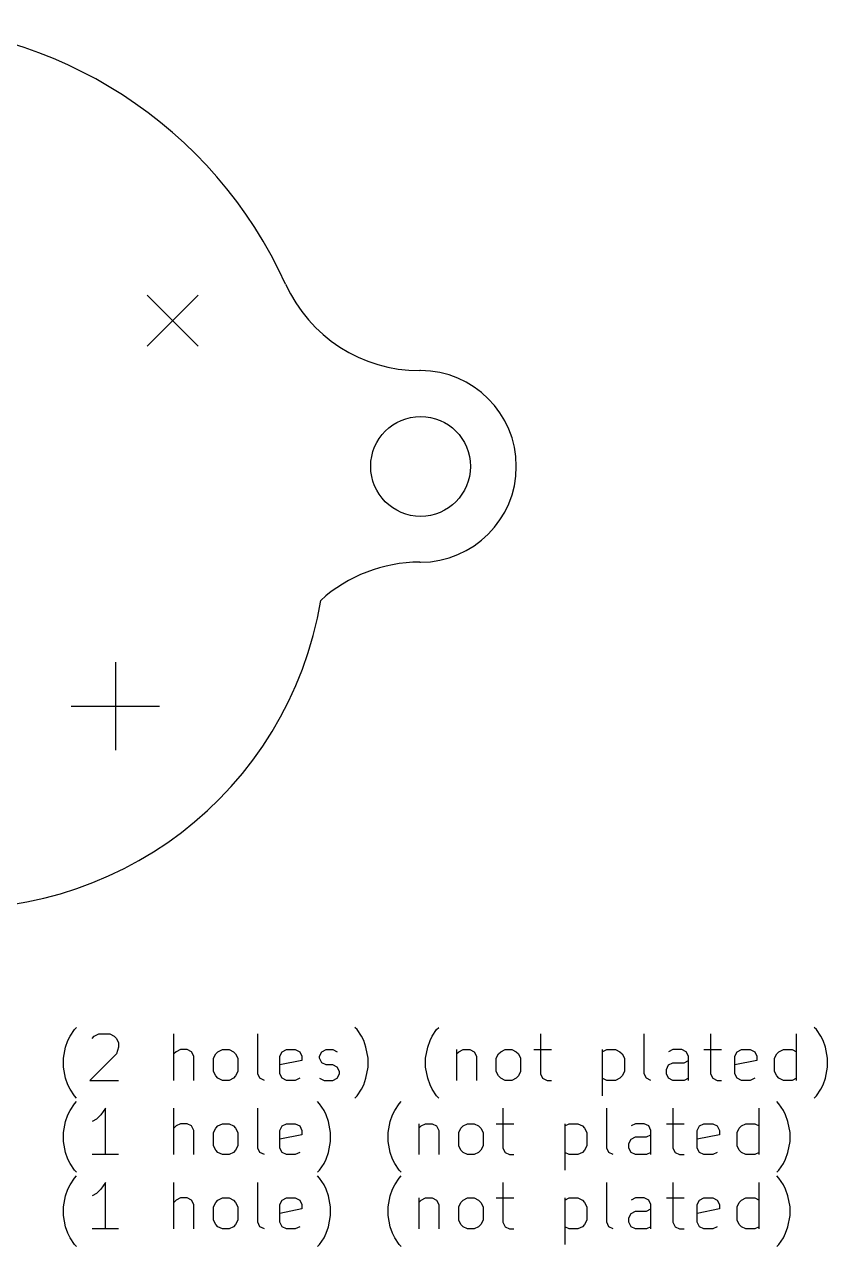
# Model space of a CAD drawing. Extents: x 77.4 to 147.6, y -107.6 to -54.9.
# Drawn here: x 112.9 to 147.6, y -107.6 to -54.9 of the extents above; entities that cross this region are included whole.
import ezdxf

# ---------------------------------------------------------------- set-up
doc = ezdxf.new("R2010")
doc.units = 0
doc.layers.add('BLACK', color=7, linetype='CONTINUOUS')

msp = doc.modelspace()

# ---------------------------------------------------------------- linework, layer by layer
at = {"layer": 'BLACK', "linetype": 'CONTINUOUS'}
for p, q in [((118.229269, -66.570731), (120.429269, -68.770731)), ((120.429269, -66.570731), (118.229269, -68.770731)), ((130.01706, -69.822583), (129.977883, -69.822583)), ((129.977883, -78.077583), (130.01706, -78.077583)), ((116.854395, -82.38774), (116.854395, -86.18774)), ((114.954395, -84.28774), (118.754395, -84.28774)), ((114.899471, -98.510159), (115.089947, -98.224444)), ((115.089947, -98.224444), (115.185186, -98.129206)), ((115.94709, -98.510159), (116.137566, -98.414921)), ((116.137566, -98.414921), (116.613757, -98.414921)), ((116.613757, -98.414921), (116.804233, -98.510159)), ((119.375662, -100.414921), (119.375662, -98.414921)), ((122.99471, -100.129206), (122.99471, -98.414921)), ((127.280425, -98.224444), (127.185187, -98.129206)), ((127.470901, -98.510159), (127.280425, -98.224444)), ((130.51852, -98.510159), (130.708996, -98.224444)), ((130.708996, -98.224444), (130.804235, -98.129206)), ((135.185187, -98.414921), (135.185187, -100.129206)), ((139.661378, -100.129206), (139.661378, -98.414921)), ((142.518521, -98.414921), (142.518521, -100.129206)), ((146.232807, -100.414921), (146.232807, -98.414921)), ((147.08995, -98.224444), (146.994712, -98.129206)), ((147.280426, -98.510159), (147.08995, -98.224444)), ((114.613757, -99.46254), (114.708995, -98.986349)), ((114.708995, -98.986349), (114.804233, -98.700635)), ((114.804233, -98.700635), (114.899471, -98.510159)), ((115.851852, -98.605397), (115.94709, -98.510159)), ((116.804233, -98.510159), (116.899471, -98.605397)), ((116.899471, -98.605397), (116.994709, -98.795873)), ((116.994709, -98.986349), (116.899471, -99.272063)), ((116.994709, -98.795873), (116.994709, -98.986349)), ((127.566139, -98.700635), (127.470901, -98.510159)), ((127.661377, -98.986349), (127.566139, -98.700635)), ((127.756615, -99.46254), (127.661377, -98.986349)), ((130.232806, -99.46254), (130.328044, -98.986349)), ((130.328044, -98.986349), (130.423282, -98.700635)), ((130.423282, -98.700635), (130.51852, -98.510159)), ((147.375664, -98.700635), (147.280426, -98.510159)), ((147.470902, -98.986349), (147.375664, -98.700635)), ((147.56614, -99.46254), (147.470902, -98.986349)), ((114.613757, -99.843492), (114.613757, -99.46254)), ((116.899471, -99.272063), (115.756614, -100.414921)), ((119.4709, -99.176825), (119.375662, -99.272063)), ((119.661376, -99.081587), (119.4709, -99.176825)), ((119.947091, -99.081587), (119.661376, -99.081587)), ((120.137567, -99.176825), (119.947091, -99.081587)), ((120.232805, -99.367302), (120.137567, -99.176825)), ((120.232805, -100.414921), (120.232805, -99.367302)), ((121.089948, -99.46254), (121.185186, -99.272063)), ((121.089948, -100.033968), (121.089948, -99.46254)), ((121.185186, -99.272063), (121.280424, -99.176825)), ((121.280424, -99.176825), (121.4709, -99.081587)), ((121.4709, -99.081587), (121.756615, -99.081587)), ((121.756615, -99.081587), (121.947091, -99.176825)), ((121.947091, -99.176825), (122.042329, -99.272063)), ((122.042329, -99.272063), (122.137567, -99.46254)), ((122.137567, -99.46254), (122.137567, -100.033968)), ((123.947091, -99.367302), (124.042329, -99.176825)), ((123.947091, -100.129206), (123.947091, -99.367302)), ((124.899472, -99.557778), (123.947091, -99.748254)), ((124.042329, -99.176825), (124.232805, -99.081587)), ((124.232805, -99.081587), (124.613758, -99.081587)), ((124.613758, -99.081587), (124.804234, -99.176825)), ((124.804234, -99.176825), (124.899472, -99.367302)), ((124.899472, -99.367302), (124.899472, -99.557778)), ((125.661377, -99.367302), (125.756615, -99.176825)), ((125.661377, -99.46254), (125.661377, -99.367302)), ((125.756615, -99.653016), (125.661377, -99.46254)), ((125.756615, -99.176825), (125.947091, -99.081587)), ((125.947091, -99.081587), (126.232805, -99.081587)), ((126.232805, -99.081587), (126.423282, -99.176825)), ((127.756615, -99.843492), (127.756615, -99.46254)), ((130.232806, -99.843492), (130.232806, -99.46254)), ((131.566139, -99.081587), (131.566139, -100.414921)), ((131.566139, -99.272063), (131.661377, -99.176825)), ((131.661377, -99.176825), (131.851853, -99.081587)), ((131.851853, -99.081587), (132.137568, -99.081587)), ((132.137568, -99.081587), (132.328044, -99.176825)), ((132.328044, -99.176825), (132.423282, -99.367302)), ((132.423282, -99.367302), (132.423282, -100.414921)), ((133.280425, -99.46254), (133.375663, -99.272063)), ((133.280425, -100.033968), (133.280425, -99.46254)), ((133.375663, -99.272063), (133.470901, -99.176825)), ((133.470901, -99.176825), (133.661377, -99.081587)), ((133.661377, -99.081587), (133.947092, -99.081587)), ((133.947092, -99.081587), (134.137568, -99.176825)), ((134.137568, -99.176825), (134.232806, -99.272063)), ((134.232806, -99.272063), (134.328044, -99.46254)), ((134.328044, -99.46254), (134.328044, -100.033968)), ((134.899473, -99.081587), (135.661377, -99.081587)), ((137.851854, -99.081587), (137.851854, -101.081587)), ((137.851854, -99.176825), (138.04233, -99.081587)), ((138.04233, -99.081587), (138.423283, -99.081587)), ((138.423283, -99.081587), (138.613759, -99.176825)), ((138.613759, -99.176825), (138.708997, -99.272063)), ((138.708997, -99.272063), (138.804235, -99.46254)), ((138.804235, -99.46254), (138.804235, -100.033968)), ((140.899473, -99.081587), (140.708997, -99.176825)), ((141.280426, -99.081587), (140.899473, -99.081587)), ((141.470902, -99.176825), (141.280426, -99.081587)), ((141.375664, -99.653016), (141.56614, -99.557778)), ((141.56614, -99.367302), (141.470902, -99.176825)), ((141.56614, -100.414921), (141.56614, -99.367302)), ((142.232807, -99.081587), (142.994711, -99.081587)), ((143.56614, -99.367302), (143.661378, -99.176825)), ((143.56614, -100.129206), (143.56614, -99.367302)), ((144.518521, -99.557778), (143.56614, -99.748254)), ((143.661378, -99.176825), (143.851854, -99.081587)), ((143.851854, -99.081587), (144.232807, -99.081587)), ((144.232807, -99.081587), (144.423283, -99.176825)), ((144.423283, -99.176825), (144.518521, -99.367302)), ((144.518521, -99.367302), (144.518521, -99.557778)), ((145.280426, -99.46254), (145.375664, -99.272063)), ((145.280426, -100.033968), (145.280426, -99.46254)), ((145.375664, -99.272063), (145.470902, -99.176825)), ((145.470902, -99.176825), (145.661378, -99.081587)), ((145.661378, -99.081587), (146.042331, -99.081587)), ((146.042331, -99.081587), (146.232807, -99.176825)), ((147.56614, -99.843492), (147.56614, -99.46254)), ((114.708995, -100.319683), (114.613757, -99.843492)), ((121.185186, -100.224444), (121.089948, -100.033968)), ((122.137567, -100.033968), (122.042329, -100.224444)), ((125.947091, -99.748254), (125.756615, -99.653016)), ((126.232805, -99.748254), (125.947091, -99.748254)), ((126.423282, -99.843492), (126.232805, -99.748254)), ((126.51852, -100.033968), (126.423282, -99.843492)), ((126.51852, -100.129206), (126.51852, -100.033968)), ((127.661377, -100.319683), (127.756615, -99.843492)), ((130.328044, -100.319683), (130.232806, -99.843492)), ((133.375663, -100.224444), (133.280425, -100.033968)), ((134.328044, -100.033968), (134.232806, -100.224444)), ((138.804235, -100.033968), (138.708997, -100.224444)), ((140.613759, -99.93873), (140.708997, -99.748254)), ((140.613759, -100.129206), (140.613759, -99.93873)), ((140.708997, -99.748254), (140.899473, -99.653016)), ((140.899473, -99.653016), (141.375664, -99.653016)), ((145.375664, -100.224444), (145.280426, -100.033968)), ((147.470902, -100.319683), (147.56614, -99.843492)), ((114.804233, -100.605397), (114.708995, -100.319683)), ((114.899471, -100.795873), (114.804233, -100.605397)), ((115.756614, -100.414921), (116.994709, -100.414921)), ((121.280424, -100.319683), (121.185186, -100.224444)), ((121.4709, -100.414921), (121.280424, -100.319683)), ((121.756615, -100.414921), (121.4709, -100.414921)), ((121.947091, -100.319683), (121.756615, -100.414921)), ((122.042329, -100.224444), (121.947091, -100.319683)), ((123.089948, -100.319683), (122.99471, -100.129206)), ((123.280424, -100.414921), (123.089948, -100.319683)), ((124.042329, -100.319683), (123.947091, -100.129206)), ((124.232805, -100.414921), (124.042329, -100.319683)), ((124.613758, -100.414921), (124.232805, -100.414921)), ((124.804234, -100.319683), (124.613758, -100.414921)), ((125.661377, -100.319683), (125.851853, -100.414921)), ((125.851853, -100.414921), (126.232805, -100.414921)), ((126.232805, -100.414921), (126.423282, -100.319683)), ((126.423282, -100.319683), (126.51852, -100.129206)), ((127.470901, -100.795873), (127.566139, -100.605397)), ((127.566139, -100.605397), (127.661377, -100.319683)), ((130.423282, -100.605397), (130.328044, -100.319683)), ((130.51852, -100.795873), (130.423282, -100.605397)), ((133.470901, -100.319683), (133.375663, -100.224444)), ((133.661377, -100.414921), (133.470901, -100.319683)), ((133.947092, -100.414921), (133.661377, -100.414921)), ((134.137568, -100.319683), (133.947092, -100.414921)), ((134.232806, -100.224444), (134.137568, -100.319683)), ((135.185187, -100.129206), (135.280425, -100.319683)), ((135.280425, -100.319683), (135.470901, -100.414921)), ((135.470901, -100.414921), (135.661377, -100.414921)), ((138.04233, -100.414921), (137.851854, -100.319683)), ((138.423283, -100.414921), (138.04233, -100.414921)), ((138.613759, -100.319683), (138.423283, -100.414921)), ((138.708997, -100.224444), (138.613759, -100.319683)), ((139.756616, -100.319683), (139.661378, -100.129206)), ((139.947092, -100.414921), (139.756616, -100.319683)), ((140.708997, -100.319683), (140.613759, -100.129206)), ((140.899473, -100.414921), (140.708997, -100.319683)), ((141.375664, -100.414921), (140.899473, -100.414921)), ((141.56614, -100.319683), (141.375664, -100.414921)), ((142.518521, -100.129206), (142.613759, -100.319683)), ((142.613759, -100.319683), (142.804235, -100.414921)), ((142.804235, -100.414921), (142.994711, -100.414921)), ((143.661378, -100.319683), (143.56614, -100.129206)), ((143.851854, -100.414921), (143.661378, -100.319683)), ((144.232807, -100.414921), (143.851854, -100.414921)), ((144.423283, -100.319683), (144.232807, -100.414921)), ((145.470902, -100.319683), (145.375664, -100.224444)), ((145.661378, -100.414921), (145.470902, -100.319683)), ((146.042331, -100.414921), (145.661378, -100.414921)), ((146.232807, -100.319683), (146.042331, -100.414921)), ((147.280426, -100.795873), (147.375664, -100.605397)), ((147.375664, -100.605397), (147.470902, -100.319683)), ((115.089947, -101.081587), (114.899471, -100.795873)), ((115.185186, -101.176825), (115.089947, -101.081587)), ((127.185187, -101.176825), (127.280425, -101.081587)), ((127.280425, -101.081587), (127.470901, -100.795873)), ((130.708996, -101.081587), (130.51852, -100.795873)), ((130.804235, -101.176825), (130.708996, -101.081587)), ((146.994712, -101.176825), (147.08995, -101.081587)), ((147.08995, -101.081587), (147.280426, -100.795873)), ((114.899471, -101.710159), (115.089947, -101.424444)), ((115.089947, -101.424444), (115.185186, -101.329206)), ((116.42328, -101.614921), (116.232804, -101.900635)), ((116.42328, -103.614921), (116.42328, -101.614921)), ((119.375662, -103.614921), (119.375662, -101.614921)), ((122.99471, -103.329206), (122.99471, -101.614921)), ((125.661377, -101.424444), (125.566139, -101.329206)), ((125.851853, -101.710159), (125.661377, -101.424444)), ((128.899472, -101.710159), (129.089948, -101.424444)), ((129.089948, -101.424444), (129.185187, -101.329206)), ((133.566139, -101.614921), (133.566139, -103.329206)), ((138.04233, -103.329206), (138.04233, -101.614921)), ((140.899473, -101.614921), (140.899473, -103.329206)), ((144.613759, -103.614921), (144.613759, -101.614921)), ((145.470902, -101.424444), (145.375664, -101.329206)), ((145.661378, -101.710159), (145.470902, -101.424444)), ((114.613757, -102.66254), (114.708995, -102.186349)), ((114.708995, -102.186349), (114.804233, -101.900635)), ((114.804233, -101.900635), (114.899471, -101.710159)), ((116.042328, -102.091111), (115.851852, -102.186349)), ((116.232804, -101.900635), (116.042328, -102.091111)), ((125.947091, -101.900635), (125.851853, -101.710159)), ((126.042329, -102.186349), (125.947091, -101.900635)), ((126.137567, -102.66254), (126.042329, -102.186349)), ((128.613758, -102.66254), (128.708996, -102.186349)), ((128.708996, -102.186349), (128.804234, -101.900635)), ((128.804234, -101.900635), (128.899472, -101.710159)), ((145.756616, -101.900635), (145.661378, -101.710159)), ((145.851854, -102.186349), (145.756616, -101.900635)), ((145.947092, -102.66254), (145.851854, -102.186349)), ((114.613757, -103.043492), (114.613757, -102.66254)), ((119.4709, -102.376825), (119.375662, -102.472063)), ((119.661376, -102.281587), (119.4709, -102.376825)), ((119.947091, -102.281587), (119.661376, -102.281587)), ((120.137567, -102.376825), (119.947091, -102.281587)), ((120.232805, -102.567302), (120.137567, -102.376825)), ((120.232805, -103.614921), (120.232805, -102.567302)), ((121.089948, -102.66254), (121.185186, -102.472063)), ((121.089948, -103.233968), (121.089948, -102.66254)), ((121.185186, -102.472063), (121.280424, -102.376825)), ((121.280424, -102.376825), (121.4709, -102.281587)), ((121.4709, -102.281587), (121.756615, -102.281587)), ((121.756615, -102.281587), (121.947091, -102.376825)), ((121.947091, -102.376825), (122.042329, -102.472063)), ((122.042329, -102.472063), (122.137567, -102.66254)), ((122.137567, -102.66254), (122.137567, -103.233968)), ((123.947091, -102.567302), (124.042329, -102.376825)), ((123.947091, -103.329206), (123.947091, -102.567302)), ((124.042329, -102.376825), (124.232805, -102.281587)), ((124.232805, -102.281587), (124.613758, -102.281587)), ((124.613758, -102.281587), (124.804234, -102.376825)), ((124.804234, -102.376825), (124.899472, -102.567302)), ((124.899472, -102.567302), (124.899472, -102.757778)), ((126.137567, -103.043492), (126.137567, -102.66254)), ((128.613758, -103.043492), (128.613758, -102.66254)), ((129.947091, -102.281587), (129.947091, -103.614921)), ((129.947091, -102.472063), (130.042329, -102.376825)), ((130.042329, -102.376825), (130.232805, -102.281587)), ((130.232805, -102.281587), (130.51852, -102.281587)), ((130.51852, -102.281587), (130.708996, -102.376825)), ((130.708996, -102.376825), (130.804234, -102.567302)), ((130.804234, -102.567302), (130.804234, -103.614921)), ((131.661377, -102.66254), (131.756615, -102.472063)), ((131.661377, -103.233968), (131.661377, -102.66254)), ((131.756615, -102.472063), (131.851853, -102.376825)), ((131.851853, -102.376825), (132.042329, -102.281587)), ((132.042329, -102.281587), (132.328044, -102.281587)), ((132.328044, -102.281587), (132.51852, -102.376825)), ((132.51852, -102.376825), (132.613758, -102.472063)), ((132.613758, -102.472063), (132.708996, -102.66254)), ((132.708996, -102.66254), (132.708996, -103.233968)), ((133.280425, -102.281587), (134.042329, -102.281587)), ((136.232806, -102.281587), (136.232806, -104.281587)), ((136.232806, -102.376825), (136.423282, -102.281587)), ((136.423282, -102.281587), (136.804235, -102.281587)), ((136.804235, -102.281587), (136.994711, -102.376825)), ((136.994711, -102.376825), (137.089949, -102.472063)), ((137.089949, -102.472063), (137.185187, -102.66254)), ((137.185187, -102.66254), (137.185187, -103.233968)), ((139.280425, -102.281587), (139.089949, -102.376825)), ((139.661378, -102.281587), (139.280425, -102.281587)), ((139.851854, -102.376825), (139.661378, -102.281587)), ((139.947092, -102.567302), (139.851854, -102.376825)), ((139.947092, -103.614921), (139.947092, -102.567302)), ((140.613759, -102.281587), (141.375663, -102.281587)), ((141.947092, -102.567302), (142.04233, -102.376825)), ((141.947092, -103.329206), (141.947092, -102.567302)), ((142.04233, -102.376825), (142.232806, -102.281587)), ((142.232806, -102.281587), (142.613759, -102.281587)), ((142.613759, -102.281587), (142.804235, -102.376825)), ((142.804235, -102.376825), (142.899473, -102.567302)), ((142.899473, -102.567302), (142.899473, -102.757778)), ((143.661378, -102.66254), (143.756616, -102.472063)), ((143.661378, -103.233968), (143.661378, -102.66254)), ((143.756616, -102.472063), (143.851854, -102.376825)), ((143.851854, -102.376825), (144.04233, -102.281587)), ((144.04233, -102.281587), (144.423283, -102.281587)), ((144.423283, -102.281587), (144.613759, -102.376825)), ((145.947092, -103.043492), (145.947092, -102.66254)), ((114.708995, -103.519683), (114.613757, -103.043492)), ((121.185186, -103.424444), (121.089948, -103.233968)), ((122.137567, -103.233968), (122.042329, -103.424444)), ((124.899472, -102.757778), (123.947091, -102.948254)), ((126.042329, -103.519683), (126.137567, -103.043492)), ((128.708996, -103.519683), (128.613758, -103.043492)), ((131.756615, -103.424444), (131.661377, -103.233968)), ((132.708996, -103.233968), (132.613758, -103.424444)), ((137.185187, -103.233968), (137.089949, -103.424444)), ((138.994711, -103.13873), (139.089949, -102.948254)), ((138.994711, -103.329206), (138.994711, -103.13873)), ((139.089949, -102.948254), (139.280425, -102.853016)), ((139.280425, -102.853016), (139.756616, -102.853016)), ((139.756616, -102.853016), (139.947092, -102.757778)), ((142.899473, -102.757778), (141.947092, -102.948254)), ((143.756616, -103.424444), (143.661378, -103.233968)), ((145.851854, -103.519683), (145.947092, -103.043492)), ((114.804233, -103.805397), (114.708995, -103.519683)), ((116.994709, -103.614921), (115.851852, -103.614921)), ((121.280424, -103.519683), (121.185186, -103.424444)), ((121.4709, -103.614921), (121.280424, -103.519683)), ((121.756615, -103.614921), (121.4709, -103.614921)), ((121.947091, -103.519683), (121.756615, -103.614921)), ((122.042329, -103.424444), (121.947091, -103.519683)), ((123.089948, -103.519683), (122.99471, -103.329206)), ((123.280424, -103.614921), (123.089948, -103.519683)), ((124.042329, -103.519683), (123.947091, -103.329206)), ((124.232805, -103.614921), (124.042329, -103.519683)), ((124.613758, -103.614921), (124.232805, -103.614921)), ((124.804234, -103.519683), (124.613758, -103.614921)), ((125.947091, -103.805397), (126.042329, -103.519683)), ((128.804234, -103.805397), (128.708996, -103.519683)), ((131.851853, -103.519683), (131.756615, -103.424444)), ((132.042329, -103.614921), (131.851853, -103.519683)), ((132.328044, -103.614921), (132.042329, -103.614921)), ((132.51852, -103.519683), (132.328044, -103.614921)), ((132.613758, -103.424444), (132.51852, -103.519683)), ((133.566139, -103.329206), (133.661377, -103.519683)), ((133.661377, -103.519683), (133.851853, -103.614921)), ((133.851853, -103.614921), (134.042329, -103.614921)), ((136.423282, -103.614921), (136.232806, -103.519683)), ((136.804235, -103.614921), (136.423282, -103.614921)), ((136.994711, -103.519683), (136.804235, -103.614921)), ((137.089949, -103.424444), (136.994711, -103.519683)), ((138.137568, -103.519683), (138.04233, -103.329206)), ((138.328044, -103.614921), (138.137568, -103.519683)), ((139.089949, -103.519683), (138.994711, -103.329206)), ((139.280425, -103.614921), (139.089949, -103.519683)), ((139.756616, -103.614921), (139.280425, -103.614921)), ((139.947092, -103.519683), (139.756616, -103.614921)), ((140.899473, -103.329206), (140.994711, -103.519683)), ((140.994711, -103.519683), (141.185187, -103.614921)), ((141.185187, -103.614921), (141.375663, -103.614921)), ((142.04233, -103.519683), (141.947092, -103.329206)), ((142.232806, -103.614921), (142.04233, -103.519683)), ((142.613759, -103.614921), (142.232806, -103.614921)), ((142.804235, -103.519683), (142.613759, -103.614921)), ((143.851854, -103.519683), (143.756616, -103.424444)), ((144.04233, -103.614921), (143.851854, -103.519683)), ((144.423283, -103.614921), (144.04233, -103.614921)), ((144.613759, -103.519683), (144.423283, -103.614921)), ((145.756616, -103.805397), (145.851854, -103.519683)), ((114.899471, -103.995873), (114.804233, -103.805397)), ((115.089947, -104.281587), (114.899471, -103.995873)), ((115.185186, -104.376825), (115.089947, -104.281587)), ((125.566139, -104.376825), (125.661377, -104.281587)), ((125.661377, -104.281587), (125.851853, -103.995873)), ((125.851853, -103.995873), (125.947091, -103.805397)), ((128.899472, -103.995873), (128.804234, -103.805397)), ((129.089948, -104.281587), (128.899472, -103.995873)), ((129.185187, -104.376825), (129.089948, -104.281587)), ((145.375664, -104.376825), (145.470902, -104.281587)), ((145.470902, -104.281587), (145.661378, -103.995873)), ((145.661378, -103.995873), (145.756616, -103.805397)), ((114.899471, -104.910159), (115.089947, -104.624444)), ((115.089947, -104.624444), (115.185186, -104.529206)), ((116.42328, -104.814921), (116.232804, -105.100635)), ((116.42328, -106.814921), (116.42328, -104.814921)), ((119.375662, -106.814921), (119.375662, -104.814921)), ((122.99471, -106.529206), (122.99471, -104.814921)), ((125.661377, -104.624444), (125.566139, -104.529206)), ((125.851853, -104.910159), (125.661377, -104.624444)), ((128.899472, -104.910159), (129.089948, -104.624444)), ((129.089948, -104.624444), (129.185187, -104.529206)), ((133.566139, -104.814921), (133.566139, -106.529206)), ((138.04233, -106.529206), (138.04233, -104.814921)), ((140.899473, -104.814921), (140.899473, -106.529206)), ((144.613759, -106.814921), (144.613759, -104.814921)), ((145.470902, -104.624444), (145.375664, -104.529206)), ((145.661378, -104.910159), (145.470902, -104.624444)), ((114.708995, -105.386349), (114.804233, -105.100635)), ((114.804233, -105.100635), (114.899471, -104.910159)), ((116.042328, -105.291111), (115.851852, -105.386349)), ((116.232804, -105.100635), (116.042328, -105.291111)), ((125.947091, -105.100635), (125.851853, -104.910159)), ((126.042329, -105.386349), (125.947091, -105.100635)), ((128.708996, -105.386349), (128.804234, -105.100635)), ((128.804234, -105.100635), (128.899472, -104.910159)), ((145.756616, -105.100635), (145.661378, -104.910159)), ((145.851854, -105.386349), (145.756616, -105.100635)), ((114.613757, -105.86254), (114.708995, -105.386349)), ((114.613757, -106.243492), (114.613757, -105.86254)), ((119.4709, -105.576825), (119.375662, -105.672063)), ((119.661376, -105.481587), (119.4709, -105.576825)), ((119.947091, -105.481587), (119.661376, -105.481587)), ((120.137567, -105.576825), (119.947091, -105.481587)), ((120.232805, -105.767302), (120.137567, -105.576825)), ((120.232805, -106.814921), (120.232805, -105.767302)), ((121.089948, -105.86254), (121.185186, -105.672063)), ((121.089948, -106.433968), (121.089948, -105.86254)), ((121.185186, -105.672063), (121.280424, -105.576825)), ((121.280424, -105.576825), (121.4709, -105.481587)), ((121.4709, -105.481587), (121.756615, -105.481587)), ((121.756615, -105.481587), (121.947091, -105.576825)), ((121.947091, -105.576825), (122.042329, -105.672063)), ((122.042329, -105.672063), (122.137567, -105.86254)), ((122.137567, -105.86254), (122.137567, -106.433968)), ((123.947091, -105.767302), (124.042329, -105.576825)), ((123.947091, -106.529206), (123.947091, -105.767302)), ((124.042329, -105.576825), (124.232805, -105.481587)), ((124.232805, -105.481587), (124.613758, -105.481587)), ((124.613758, -105.481587), (124.804234, -105.576825)), ((124.804234, -105.576825), (124.899472, -105.767302)), ((124.899472, -105.767302), (124.899472, -105.957778)), ((126.137567, -105.86254), (126.042329, -105.386349)), ((126.137567, -106.243492), (126.137567, -105.86254)), ((128.613758, -105.86254), (128.708996, -105.386349)), ((128.613758, -106.243492), (128.613758, -105.86254)), ((129.947091, -105.481587), (129.947091, -106.814921)), ((129.947091, -105.672063), (130.042329, -105.576825)), ((130.042329, -105.576825), (130.232805, -105.481587)), ((130.232805, -105.481587), (130.51852, -105.481587)), ((130.51852, -105.481587), (130.708996, -105.576825)), ((130.708996, -105.576825), (130.804234, -105.767302)), ((130.804234, -105.767302), (130.804234, -106.814921)), ((131.661377, -105.86254), (131.756615, -105.672063)), ((131.661377, -106.433968), (131.661377, -105.86254)), ((131.756615, -105.672063), (131.851853, -105.576825)), ((131.851853, -105.576825), (132.042329, -105.481587)), ((132.042329, -105.481587), (132.328044, -105.481587)), ((132.328044, -105.481587), (132.51852, -105.576825)), ((132.51852, -105.576825), (132.613758, -105.672063)), ((132.613758, -105.672063), (132.708996, -105.86254)), ((132.708996, -105.86254), (132.708996, -106.433968)), ((133.280425, -105.481587), (134.042329, -105.481587)), ((136.232806, -105.481587), (136.232806, -107.481587)), ((136.232806, -105.576825), (136.423282, -105.481587)), ((136.423282, -105.481587), (136.804235, -105.481587)), ((136.804235, -105.481587), (136.994711, -105.576825)), ((136.994711, -105.576825), (137.089949, -105.672063)), ((137.089949, -105.672063), (137.185187, -105.86254)), ((137.185187, -105.86254), (137.185187, -106.433968)), ((139.280425, -105.481587), (139.089949, -105.576825)), ((139.661378, -105.481587), (139.280425, -105.481587)), ((139.851854, -105.576825), (139.661378, -105.481587)), ((139.947092, -105.767302), (139.851854, -105.576825)), ((139.947092, -106.814921), (139.947092, -105.767302)), ((140.613759, -105.481587), (141.375663, -105.481587)), ((141.947092, -105.767302), (142.04233, -105.576825)), ((141.947092, -106.529206), (141.947092, -105.767302)), ((142.04233, -105.576825), (142.232806, -105.481587)), ((142.232806, -105.481587), (142.613759, -105.481587)), ((142.613759, -105.481587), (142.804235, -105.576825)), ((142.804235, -105.576825), (142.899473, -105.767302)), ((142.899473, -105.767302), (142.899473, -105.957778)), ((143.661378, -105.86254), (143.756616, -105.672063)), ((143.661378, -106.433968), (143.661378, -105.86254)), ((143.756616, -105.672063), (143.851854, -105.576825)), ((143.851854, -105.576825), (144.04233, -105.481587)), ((144.04233, -105.481587), (144.423283, -105.481587)), ((144.423283, -105.481587), (144.613759, -105.576825)), ((145.947092, -105.86254), (145.851854, -105.386349)), ((145.947092, -106.243492), (145.947092, -105.86254)), ((114.708995, -106.719683), (114.613757, -106.243492)), ((124.899472, -105.957778), (123.947091, -106.148254)), ((126.042329, -106.719683), (126.137567, -106.243492)), ((128.708996, -106.719683), (128.613758, -106.243492)), ((138.994711, -106.33873), (139.089949, -106.148254)), ((138.994711, -106.529206), (138.994711, -106.33873)), ((139.089949, -106.148254), (139.280425, -106.053016)), ((139.280425, -106.053016), (139.756616, -106.053016)), ((139.756616, -106.053016), (139.947092, -105.957778)), ((142.899473, -105.957778), (141.947092, -106.148254)), ((145.851854, -106.719683), (145.947092, -106.243492)), ((114.804233, -107.005397), (114.708995, -106.719683)), ((116.994709, -106.814921), (115.851852, -106.814921)), ((121.185186, -106.624444), (121.089948, -106.433968)), ((121.280424, -106.719683), (121.185186, -106.624444)), ((121.4709, -106.814921), (121.280424, -106.719683)), ((121.756615, -106.814921), (121.4709, -106.814921)), ((121.947091, -106.719683), (121.756615, -106.814921)), ((122.042329, -106.624444), (121.947091, -106.719683)), ((122.137567, -106.433968), (122.042329, -106.624444)), ((123.089948, -106.719683), (122.99471, -106.529206)), ((123.280424, -106.814921), (123.089948, -106.719683)), ((124.042329, -106.719683), (123.947091, -106.529206)), ((124.232805, -106.814921), (124.042329, -106.719683)), ((124.613758, -106.814921), (124.232805, -106.814921)), ((124.804234, -106.719683), (124.613758, -106.814921)), ((125.947091, -107.005397), (126.042329, -106.719683)), ((128.804234, -107.005397), (128.708996, -106.719683)), ((131.756615, -106.624444), (131.661377, -106.433968)), ((131.851853, -106.719683), (131.756615, -106.624444)), ((132.042329, -106.814921), (131.851853, -106.719683)), ((132.328044, -106.814921), (132.042329, -106.814921)), ((132.51852, -106.719683), (132.328044, -106.814921)), ((132.613758, -106.624444), (132.51852, -106.719683)), ((132.708996, -106.433968), (132.613758, -106.624444)), ((133.566139, -106.529206), (133.661377, -106.719683)), ((133.661377, -106.719683), (133.851853, -106.814921)), ((133.851853, -106.814921), (134.042329, -106.814921)), ((136.423282, -106.814921), (136.232806, -106.719683)), ((136.804235, -106.814921), (136.423282, -106.814921)), ((136.994711, -106.719683), (136.804235, -106.814921)), ((137.089949, -106.624444), (136.994711, -106.719683)), ((137.185187, -106.433968), (137.089949, -106.624444)), ((138.137568, -106.719683), (138.04233, -106.529206)), ((138.328044, -106.814921), (138.137568, -106.719683)), ((139.089949, -106.719683), (138.994711, -106.529206)), ((139.280425, -106.814921), (139.089949, -106.719683)), ((139.756616, -106.814921), (139.280425, -106.814921)), ((139.947092, -106.719683), (139.756616, -106.814921)), ((140.899473, -106.529206), (140.994711, -106.719683)), ((140.994711, -106.719683), (141.185187, -106.814921)), ((141.185187, -106.814921), (141.375663, -106.814921)), ((142.04233, -106.719683), (141.947092, -106.529206)), ((142.232806, -106.814921), (142.04233, -106.719683)), ((142.613759, -106.814921), (142.232806, -106.814921)), ((142.804235, -106.719683), (142.613759, -106.814921)), ((143.756616, -106.624444), (143.661378, -106.433968)), ((143.851854, -106.719683), (143.756616, -106.624444)), ((144.04233, -106.814921), (143.851854, -106.719683)), ((144.423283, -106.814921), (144.04233, -106.814921)), ((144.613759, -106.719683), (144.423283, -106.814921)), ((145.756616, -107.005397), (145.851854, -106.719683)), ((114.899471, -107.195873), (114.804233, -107.005397)), ((115.089947, -107.481587), (114.899471, -107.195873)), ((125.661377, -107.481587), (125.851853, -107.195873)), ((125.851853, -107.195873), (125.947091, -107.005397)), ((128.899472, -107.195873), (128.804234, -107.005397)), ((129.089948, -107.481587), (128.899472, -107.195873)), ((145.470902, -107.481587), (145.661378, -107.195873)), ((145.661378, -107.195873), (145.756616, -107.005397)), ((115.185186, -107.576825), (115.089947, -107.481587)), ((125.566139, -107.576825), (125.661377, -107.481587)), ((129.185187, -107.576825), (129.089948, -107.481587)), ((145.375664, -107.576825), (145.470902, -107.481587))]:
    msp.add_line(p, q, dxfattribs=at)
at = {"layer": 'BLACK'}
msp.add_circle((130.01706, -73.950083), 2.15265, dxfattribs=at)
for centre, radius, start, end in [((106.83956, -73.950083), 19.05, 24.3619783, 155.6380217), ((129.97788, -63.472587), 6.349996, -155.6380462, -89.9999737), ((130.01706, -73.950083), 4.1275, -90, 90), ((129.977891, -84.427603), 6.35002, 90.0000759, 132.1950555), ((110.036206, -77.113495), 15.892372, -95.6228394, -9.4510872)]:
    msp.add_arc(centre, radius, start, end, dxfattribs=at)

doc.saveas('drawing.dxf')
